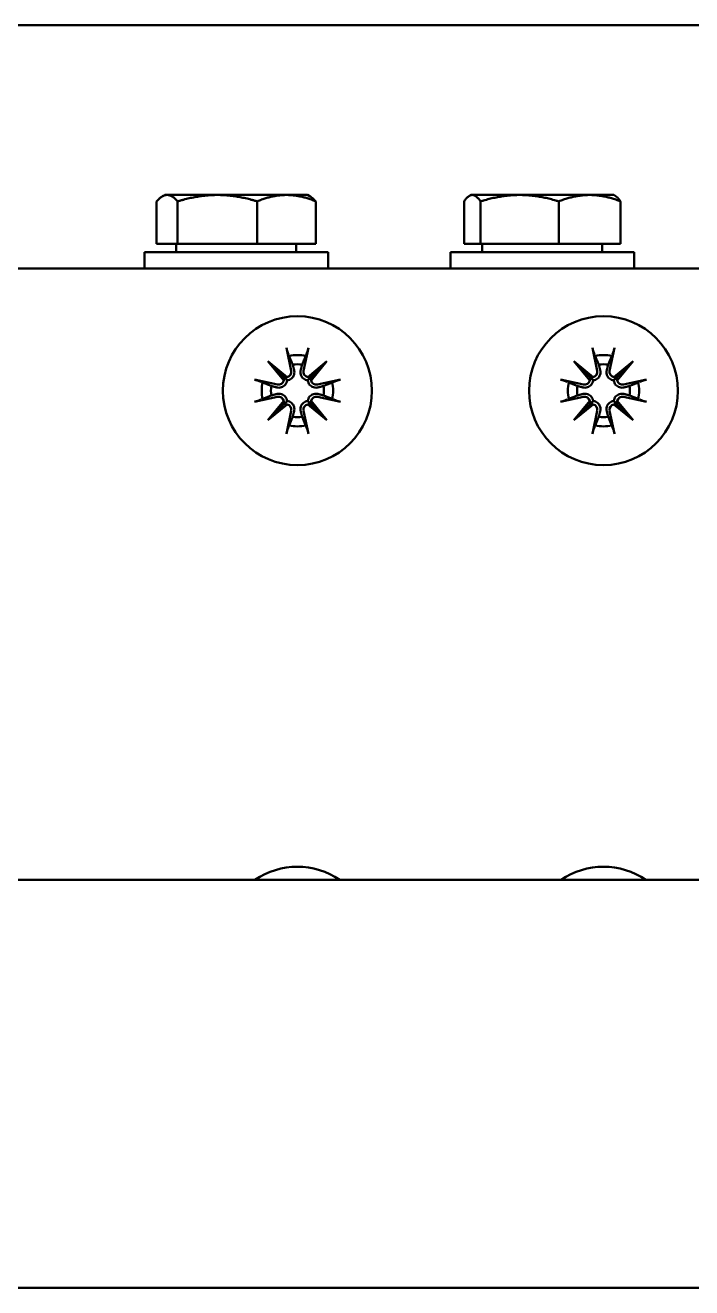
# Model space of a CAD drawing. Header units: millimetres. Extents: x 0 to 2625, y 0 to 1856.
# Drawn here: x 554.8 to 587.5, y 731.3 to 793.2 of the extents above; entities that cross this region are included whole.
import ezdxf

# ---------------------------------------------------------------- set-up
doc = ezdxf.new("R2010")
doc.units = ezdxf.units.MM
doc.header["$LTSCALE"] = 6.25
doc.layers.add('Visible (ISO)', color=7, linetype='Continuous', lineweight=50)

msp = doc.modelspace()

# ---------------------------------------------------------------- linework, layer by layer
at = {"layer": 'Visible (ISO)'}
for p, q in [((649.039, 793.212), (439.039, 793.212)), ((561.637, 784.888), (561.517, 784.819)), ((561.752, 784.888), (561.637, 784.888)), ((564.217, 784.888), (561.752, 784.888)), ((567.601, 784.888), (564.217, 784.888)), ((568.637, 784.888), (567.601, 784.888)), ((568.637, 784.888), (568.756, 784.819)), ((576.637, 784.888), (576.564, 784.846)), ((576.708, 784.888), (576.637, 784.888)), ((579.03, 784.888), (576.708, 784.888)), ((582.459, 784.888), (579.03, 784.888)), ((583.637, 784.888), (582.459, 784.888)), ((583.637, 784.888), (583.709, 784.846)), ((561.238, 782.488), (561.238, 784.575)), ((562.267, 782.488), (562.267, 784.575)), ((566.166, 782.488), (566.166, 784.575)), ((569.036, 782.488), (569.036, 784.575)), ((576.303, 782.488), (576.303, 784.575)), ((577.113, 782.488), (577.113, 784.575)), ((580.947, 782.488), (580.947, 784.575)), ((583.971, 782.488), (583.971, 784.575)), ((562.267, 782.488), (561.238, 782.488)), ((562.197, 782.488), (562.197, 782.088)), ((566.166, 782.488), (562.267, 782.488)), ((569.036, 782.488), (566.166, 782.488)), ((568.077, 782.488), (568.077, 782.088)), ((577.113, 782.488), (576.303, 782.488)), ((580.947, 782.488), (577.113, 782.488)), ((577.197, 782.488), (577.197, 782.088)), ((583.971, 782.488), (580.947, 782.488)), ((583.077, 782.488), (583.077, 782.088)), ((569.637, 782.088), (560.637, 782.088)), ((560.637, 782.088), (560.637, 781.288)), ((569.637, 782.088), (569.637, 781.288)), ((584.637, 782.088), (575.637, 782.088)), ((575.637, 782.088), (575.637, 781.288)), ((584.637, 782.088), (584.637, 781.288)), ((522.137, 781.288), (588.137, 781.288)), ((567.595, 777.397), (567.834, 776.267)), ((568.678, 777.397), (568.439, 776.267)), ((582.595, 777.397), (582.834, 776.267)), ((583.678, 777.397), (583.439, 776.267)), ((566.687, 776.737), (567.634, 775.959)), ((566.687, 776.737), (567.461, 775.963)), ((567.466, 775.79), (566.687, 776.737)), ((568.64, 775.959), (569.586, 776.737)), ((569.586, 776.737), (568.808, 775.79)), ((569.586, 776.737), (568.813, 775.963)), ((581.687, 776.737), (582.634, 775.959)), ((581.687, 776.737), (582.461, 775.963)), ((582.466, 775.79), (581.687, 776.737)), ((583.64, 775.959), (584.586, 776.737)), ((584.586, 776.737), (583.808, 775.79)), ((584.586, 776.737), (583.813, 775.963)), ((567.461, 775.963), (567.628, 775.797)), ((568.813, 775.963), (568.646, 775.797)), ((582.461, 775.963), (582.628, 775.797)), ((583.813, 775.963), (583.646, 775.797)), ((566.028, 775.829), (567.158, 775.59)), ((570.246, 775.829), (569.116, 775.59)), ((581.028, 775.829), (582.158, 775.59)), ((585.246, 775.829), (584.116, 775.59)), ((566.028, 774.746), (567.158, 774.985)), ((566.687, 773.838), (567.466, 774.785)), ((567.461, 774.612), (567.628, 774.779)), ((568.813, 774.612), (568.646, 774.779)), ((568.808, 774.785), (569.586, 773.838)), ((570.246, 774.746), (569.116, 774.985)), ((581.028, 774.746), (582.158, 774.985)), ((581.687, 773.838), (582.466, 774.785)), ((582.461, 774.612), (582.628, 774.779)), ((583.813, 774.612), (583.646, 774.779)), ((583.808, 774.785), (584.586, 773.838)), ((585.246, 774.746), (584.116, 774.985)), ((567.634, 774.617), (566.687, 773.838)), ((566.687, 773.838), (567.461, 774.612)), ((567.595, 773.179), (567.834, 774.308)), ((568.678, 773.179), (568.439, 774.308)), ((569.586, 773.838), (568.64, 774.617)), ((569.586, 773.838), (568.813, 774.612)), ((582.634, 774.617), (581.687, 773.838)), ((581.687, 773.838), (582.461, 774.612)), ((582.595, 773.179), (582.834, 774.308)), ((583.678, 773.179), (583.439, 774.308)), ((584.586, 773.838), (583.64, 774.617)), ((584.586, 773.838), (583.813, 774.612)), ((352.039, 751.288), (772.039, 751.288)), ((772.039, 731.288), (352.039, 731.288))]:
    msp.add_line(p, q, dxfattribs=at)
for centre in [(568.137, 775.288), (583.137, 775.288)]:
    msp.add_circle(centre, 3.65, dxfattribs=at)
for centre, radius, start, end in [((568.137, 775.288), 1.75, 76.2916, 103.7084), ((568.137, 775.288), 1.297, 79.77073, 100.22927), ((583.137, 775.288), 1.75, 76.2916, 103.7084), ((583.137, 775.288), 1.297, 79.77073, 100.22927), ((567.58, 776.213), 0.26, 282.1012, 11.93353), ((568.694, 776.213), 0.26, 168.06647, 257.8988), ((582.58, 776.213), 0.26, 282.1012, 11.93353), ((583.694, 776.213), 0.26, 168.06647, 257.8988), ((568.137, 775.288), 1.75, 166.2916, 193.7084), ((568.137, 775.288), 1.297, 169.77073, 190.22927), ((567.211, 775.845), 0.26, 258.06647, 347.8988), ((569.062, 775.845), 0.26, 192.1012, 281.93353), ((568.137, 775.288), 1.297, 349.77073, 10.22927), ((568.137, 775.288), 1.75, 346.2916, 13.7084), ((583.137, 775.288), 1.75, 166.2916, 193.7084), ((583.137, 775.288), 1.297, 169.77073, 190.22927), ((582.211, 775.845), 0.26, 258.06647, 347.8988), ((584.062, 775.845), 0.26, 192.1012, 281.93353), ((583.137, 775.288), 1.297, 349.77073, 10.22927), ((583.137, 775.288), 1.75, 346.2916, 13.7084), ((567.211, 774.73), 0.26, 12.1012, 101.93353), ((569.062, 774.73), 0.26, 78.06647, 167.8988), ((582.211, 774.73), 0.26, 12.1012, 101.93353), ((584.062, 774.73), 0.26, 78.06647, 167.8988), ((567.58, 774.362), 0.26, 348.06647, 77.8988), ((568.694, 774.362), 0.26, 102.1012, 191.93353), ((582.58, 774.362), 0.26, 348.06647, 77.8988), ((583.694, 774.362), 0.26, 102.1012, 191.93353), ((568.137, 775.288), 1.75, 256.2916, 283.7084), ((568.137, 775.288), 1.297, 259.77073, 280.22927), ((583.137, 775.288), 1.75, 256.2916, 283.7084), ((583.137, 775.288), 1.297, 259.77073, 280.22927), ((568.137, 748.288), 3.65, 55.27724, 124.72276), ((583.137, 748.288), 3.65, 55.27724, 124.72276)]:
    msp.add_arc(centre, radius, start, end, dxfattribs=at)
for centre, major_axis, start_param, end_param in [((567.556, 776.185), (0.153, 0.186), 3.427323, 4.166138), ((567.24, 775.868), (0.186, 0.153), 5.25864, 5.997455), ((568.717, 776.185), (0.153, -0.186), 5.25864, 5.997455), ((569.034, 775.868), (0.186, -0.153), 3.427323, 4.166138), ((582.556, 776.185), (0.153, 0.186), 3.427323, 4.166138), ((582.24, 775.868), (0.186, 0.153), 5.25864, 5.997455), ((583.717, 776.185), (0.153, -0.186), 5.25864, 5.997455), ((584.034, 775.868), (0.186, -0.153), 3.427323, 4.166138), ((567.24, 774.707), (-0.186, 0.153), 3.427323, 4.166138), ((569.034, 774.707), (-0.186, -0.153), 5.25864, 5.997455), ((582.24, 774.707), (-0.186, 0.153), 3.427323, 4.166138), ((584.034, 774.707), (-0.186, -0.153), 5.25864, 5.997455), ((567.556, 774.39), (-0.153, 0.186), 5.25864, 5.997455), ((568.717, 774.39), (-0.153, -0.186), 3.427323, 4.166138), ((582.556, 774.39), (-0.153, 0.186), 5.25864, 5.997455), ((583.717, 774.39), (-0.153, -0.186), 3.427323, 4.166138)]:
    msp.add_ellipse(centre, major_axis=major_axis, ratio=0.988452, start_param=start_param, end_param=end_param, dxfattribs=at)
for points, weights in [([(561.752, 784.888), (561.513, 784.888), (561.238, 784.575)], [1, 1.0379548493, 1]), ([(562.267, 784.575), (561.991, 784.888), (561.752, 784.888)], [1, 1.0379548493, 1]), ([(564.217, 784.888), (563.312, 784.888), (562.267, 784.575)], [1, 1.0379548493, 1]), ([(566.166, 784.575), (565.122, 784.888), (564.217, 784.888)], [1, 1.0379548493, 1]), ([(567.601, 784.888), (566.935, 784.888), (566.166, 784.575)], [1, 1.0379548493, 1]), ([(569.036, 784.575), (568.267, 784.888), (567.601, 784.888)], [1, 1.0379548493, 1]), ([(568.756, 784.819), (568.888, 784.742), (569.036, 784.575)], [1.01892619809, 1.01996340037, 1]), ([(576.708, 784.888), (576.52, 784.888), (576.303, 784.575)], [1, 1.0379548493, 1]), ([(577.113, 784.575), (576.896, 784.888), (576.708, 784.888)], [1, 1.0379548493, 1]), ([(579.03, 784.888), (578.14, 784.888), (577.113, 784.575)], [1, 1.0379548493, 1]), ([(580.947, 784.575), (579.92, 784.888), (579.03, 784.888)], [1, 1.0379548493, 1]), ([(582.459, 784.888), (581.757, 784.888), (580.947, 784.575)], [1, 1.0379548493, 1]), ([(583.971, 784.575), (583.161, 784.888), (582.459, 784.888)], [1, 1.0379548493, 1]), ([(583.709, 784.846), (583.832, 784.775), (583.971, 784.575)], [1.01767768689, 1.02394387966, 1]), ([(567.643, 777.219), (567.676, 777.137), (567.706, 777.062)], [1.00292654222, 1.00721437006, 1.00963225371]), ([(568.567, 777.062), (568.597, 777.137), (568.63, 777.219)], [1.00963225371, 1.00721437006, 1.00292654222]), ([(582.643, 777.219), (582.676, 777.137), (582.706, 777.062)], [1.00292654222, 1.00721437006, 1.00963225371]), ([(583.567, 777.062), (583.597, 777.137), (583.63, 777.219)], [1.00963225371, 1.00721437006, 1.00292654222]), ([(567.735, 776.991), (567.833, 776.747), (567.907, 776.564)], [1.0115344029, 1.01671079441, 1]), ([(567.907, 776.564), (567.945, 776.415), (567.976, 776.297)], [1, 1.12336464918, 1.24422028802]), ([(568.298, 776.297), (568.328, 776.415), (568.367, 776.564)], [1.24422028802, 1.12336464918, 1]), ([(568.367, 776.564), (568.44, 776.747), (568.539, 776.991)], [1, 1.01671079441, 1.0115344029]), ([(582.735, 776.991), (582.833, 776.747), (582.907, 776.564)], [1.0115344029, 1.01671079441, 1]), ([(582.907, 776.564), (582.945, 776.415), (582.976, 776.297)], [1, 1.12336464918, 1.24422028802]), ([(583.298, 776.297), (583.328, 776.415), (583.367, 776.564)], [1.24422028802, 1.12336464918, 1]), ([(583.367, 776.564), (583.44, 776.747), (583.539, 776.991)], [1, 1.01671079441, 1.0115344029]), ([(566.363, 775.718), (566.288, 775.748), (566.206, 775.781)], [1.00963225371, 1.00721437006, 1.00292654222]), ([(566.861, 775.518), (566.678, 775.591), (566.434, 775.689)], [1, 1.01671079445, 1.01153440287]), ([(567.128, 775.448), (567.01, 775.479), (566.861, 775.518)], [1.24422028802, 1.12336464918, 1]), ([(569.413, 775.518), (569.264, 775.479), (569.146, 775.448)], [1, 1.12336464918, 1.24422028802]), ([(569.84, 775.689), (569.596, 775.591), (569.413, 775.518)], [1.01153440287, 1.01671079445, 1]), ([(570.068, 775.781), (569.986, 775.748), (569.911, 775.718)], [1.00292654222, 1.00721437006, 1.00963225371]), ([(581.363, 775.718), (581.288, 775.748), (581.206, 775.781)], [1.00963225371, 1.00721437006, 1.00292654222]), ([(581.861, 775.518), (581.678, 775.591), (581.434, 775.689)], [1, 1.01671079445, 1.01153440287]), ([(582.128, 775.448), (582.01, 775.479), (581.861, 775.518)], [1.24422028802, 1.12336464918, 1]), ([(584.413, 775.518), (584.264, 775.479), (584.146, 775.448)], [1, 1.12336464918, 1.24422028802]), ([(584.84, 775.689), (584.596, 775.591), (584.413, 775.518)], [1.01153440287, 1.01671079445, 1]), ([(585.068, 775.781), (584.986, 775.748), (584.911, 775.718)], [1.00292654222, 1.00721437006, 1.00963225371]), ([(566.206, 774.794), (566.288, 774.827), (566.363, 774.857)], [1.00292654222, 1.00721437006, 1.00963225371]), ([(566.434, 774.886), (566.678, 774.984), (566.861, 775.057)], [1.01153440286, 1.01671079448, 1]), ([(566.861, 775.057), (567.01, 775.096), (567.128, 775.127)], [1, 1.12336464918, 1.24422028802]), ([(569.146, 775.127), (569.264, 775.096), (569.413, 775.057)], [1.24422028802, 1.12336464918, 1]), ([(569.413, 775.057), (569.596, 774.984), (569.84, 774.886)], [1, 1.01671079448, 1.01153440286]), ([(569.911, 774.857), (569.986, 774.827), (570.068, 774.794)], [1.00963225371, 1.00721437006, 1.00292654222]), ([(581.206, 774.794), (581.288, 774.827), (581.363, 774.857)], [1.00292654222, 1.00721437006, 1.00963225371]), ([(581.434, 774.886), (581.678, 774.984), (581.861, 775.057)], [1.01153440286, 1.01671079448, 1]), ([(581.861, 775.057), (582.01, 775.096), (582.128, 775.127)], [1, 1.12336464918, 1.24422028802]), ([(584.146, 775.127), (584.264, 775.096), (584.413, 775.057)], [1.24422028802, 1.12336464918, 1]), ([(584.413, 775.057), (584.596, 774.984), (584.84, 774.886)], [1, 1.01671079448, 1.01153440286]), ([(584.911, 774.857), (584.986, 774.827), (585.068, 774.794)], [1.00963225371, 1.00721437006, 1.00292654222]), ([(567.976, 774.278), (567.945, 774.161), (567.907, 774.011)], [1.24422028802, 1.12336464918, 1]), ([(568.367, 774.011), (568.328, 774.161), (568.298, 774.278)], [1, 1.12336464918, 1.24422028802]), ([(582.976, 774.278), (582.945, 774.161), (582.907, 774.011)], [1.24422028802, 1.12336464918, 1]), ([(583.367, 774.011), (583.328, 774.161), (583.298, 774.278)], [1, 1.12336464918, 1.24422028802]), ([(567.706, 773.513), (567.676, 773.438), (567.643, 773.357)], [1.00963225372, 1.00721437006, 1.00292654222]), ([(567.907, 774.011), (567.833, 773.829), (567.735, 773.584)], [1, 1.01671079453, 1.01153440283]), ([(568.539, 773.584), (568.44, 773.829), (568.367, 774.011)], [1.01153440283, 1.01671079453, 1]), ([(568.63, 773.357), (568.597, 773.438), (568.567, 773.513)], [1.00292654222, 1.00721437006, 1.00963225371]), ([(582.706, 773.513), (582.676, 773.438), (582.643, 773.357)], [1.00963225372, 1.00721437006, 1.00292654222]), ([(582.907, 774.011), (582.833, 773.829), (582.735, 773.584)], [1, 1.01671079453, 1.01153440283]), ([(583.539, 773.584), (583.44, 773.829), (583.367, 774.011)], [1.01153440283, 1.01671079453, 1]), ([(583.63, 773.357), (583.597, 773.438), (583.567, 773.513)], [1.00292654222, 1.00721437006, 1.00963225371])]:
    msp.add_rational_spline(points, weights, degree=2, dxfattribs=at)
for points, knots in [([(567.643, 777.219), (567.64, 777.228), (567.635, 777.241), (567.625, 777.273), (567.619, 777.297), (567.607, 777.343), (567.601, 777.372), (567.595, 777.397)], [0.07019749, 0.07019749, 0.07019749, 0.07019749, 0.07644591, 0.07644591, 0.08406722, 0.08406722, 0.09169213, 0.09169213, 0.09169213, 0.09169213]), ([(568.678, 777.397), (568.673, 777.372), (568.666, 777.343), (568.655, 777.297), (568.648, 777.273), (568.639, 777.241), (568.634, 777.228), (568.63, 777.219)], [0.03061008, 0.03061008, 0.03061008, 0.03061008, 0.03823499, 0.03823499, 0.0458563, 0.0458563, 0.05210472, 0.05210472, 0.05210472, 0.05210472]), ([(582.643, 777.219), (582.64, 777.228), (582.635, 777.241), (582.625, 777.273), (582.619, 777.297), (582.607, 777.343), (582.601, 777.372), (582.595, 777.397)], [0.07019749, 0.07019749, 0.07019749, 0.07019749, 0.07644591, 0.07644591, 0.08406722, 0.08406722, 0.09169213, 0.09169213, 0.09169213, 0.09169213]), ([(583.678, 777.397), (583.673, 777.372), (583.666, 777.343), (583.655, 777.297), (583.648, 777.273), (583.639, 777.241), (583.634, 777.228), (583.63, 777.219)], [0.03061008, 0.03061008, 0.03061008, 0.03061008, 0.03823499, 0.03823499, 0.0458563, 0.0458563, 0.05210472, 0.05210472, 0.05210472, 0.05210472]), ([(567.976, 776.297), (567.979, 776.284), (567.982, 776.271), (567.99, 776.22), (567.991, 776.177), (567.979, 776.094), (567.966, 776.053), (567.933, 775.986), (567.912, 775.954), (567.86, 775.896), (567.829, 775.871), (567.765, 775.832), (567.728, 775.817), (567.67, 775.802), (567.649, 775.798), (567.628, 775.797)], [0.15793693, 0.15793693, 0.15793693, 0.15793693, 0.16242986, 0.16242986, 0.17549524, 0.17549524, 0.18856062, 0.18856062, 0.1997376, 0.1997376, 0.21091458, 0.21091458, 0.22209156, 0.22209156, 0.22833277, 0.22833277, 0.22833277, 0.22833277]), ([(568.646, 775.797), (568.625, 775.798), (568.604, 775.802), (568.545, 775.817), (568.508, 775.832), (568.444, 775.871), (568.413, 775.896), (568.361, 775.954), (568.34, 775.986), (568.308, 776.053), (568.295, 776.094), (568.283, 776.177), (568.283, 776.22), (568.289, 776.258), (568.292, 776.271), (568.294, 776.284), (568.298, 776.297)], [-0.06590291, -0.06590291, -0.06590291, -0.06590291, -0.0596617, -0.0596617, -0.04848472, -0.04848472, -0.03730774, -0.03730774, -0.02613076, -0.02613076, -0.01306538, -0.01306538, 0, 0, 0, 0.00449293, 0.00449293, 0.00449293, 0.00449293]), ([(582.976, 776.297), (582.979, 776.284), (582.982, 776.271), (582.99, 776.22), (582.991, 776.177), (582.979, 776.094), (582.966, 776.053), (582.933, 775.986), (582.912, 775.954), (582.86, 775.896), (582.829, 775.871), (582.765, 775.832), (582.728, 775.817), (582.67, 775.802), (582.649, 775.798), (582.628, 775.797)], [0.15793693, 0.15793693, 0.15793693, 0.15793693, 0.16242986, 0.16242986, 0.17549524, 0.17549524, 0.18856062, 0.18856062, 0.1997376, 0.1997376, 0.21091458, 0.21091458, 0.22209156, 0.22209156, 0.22833277, 0.22833277, 0.22833277, 0.22833277]), ([(583.646, 775.797), (583.625, 775.798), (583.604, 775.802), (583.545, 775.817), (583.508, 775.832), (583.444, 775.871), (583.413, 775.896), (583.361, 775.954), (583.34, 775.986), (583.308, 776.053), (583.295, 776.094), (583.283, 776.177), (583.283, 776.22), (583.289, 776.258), (583.292, 776.271), (583.294, 776.284), (583.298, 776.297)], [-0.06590291, -0.06590291, -0.06590291, -0.06590291, -0.0596617, -0.0596617, -0.04848472, -0.04848472, -0.03730774, -0.03730774, -0.02613076, -0.02613076, -0.01306538, -0.01306538, 0, 0, 0, 0.00449293, 0.00449293, 0.00449293, 0.00449293]), ([(566.028, 775.829), (566.053, 775.824), (566.082, 775.817), (566.127, 775.806), (566.152, 775.799), (566.183, 775.789), (566.196, 775.785), (566.206, 775.781)], [0.03061008, 0.03061008, 0.03061008, 0.03061008, 0.03823499, 0.03823499, 0.0458563, 0.0458563, 0.05210472, 0.05210472, 0.05210472, 0.05210472]), ([(567.628, 775.797), (567.626, 775.776), (567.623, 775.755), (567.608, 775.696), (567.592, 775.659), (567.554, 775.595), (567.528, 775.564), (567.471, 775.512), (567.439, 775.491), (567.371, 775.458), (567.33, 775.446), (567.247, 775.433), (567.205, 775.434), (567.167, 775.44), (567.154, 775.442), (567.141, 775.445), (567.128, 775.448)], [-0.06590291, -0.06590291, -0.06590291, -0.06590291, -0.0596617, -0.0596617, -0.04848472, -0.04848472, -0.03730774, -0.03730774, -0.02613076, -0.02613076, -0.01306538, -0.01306538, 0, 0, 0, 0.00449293, 0.00449293, 0.00449293, 0.00449293]), ([(569.146, 775.448), (569.133, 775.445), (569.12, 775.442), (569.069, 775.434), (569.027, 775.433), (568.944, 775.446), (568.903, 775.458), (568.835, 775.491), (568.803, 775.512), (568.745, 775.564), (568.72, 775.595), (568.681, 775.659), (568.666, 775.696), (568.651, 775.755), (568.648, 775.776), (568.646, 775.797)], [0.15793693, 0.15793693, 0.15793693, 0.15793693, 0.16242986, 0.16242986, 0.17549524, 0.17549524, 0.18856062, 0.18856062, 0.1997376, 0.1997376, 0.21091458, 0.21091458, 0.22209156, 0.22209156, 0.22833277, 0.22833277, 0.22833277, 0.22833277]), ([(570.068, 775.781), (570.077, 775.785), (570.091, 775.789), (570.122, 775.799), (570.146, 775.806), (570.192, 775.817), (570.221, 775.824), (570.246, 775.829)], [0.07019749, 0.07019749, 0.07019749, 0.07019749, 0.07644591, 0.07644591, 0.08406722, 0.08406722, 0.09169213, 0.09169213, 0.09169213, 0.09169213]), ([(581.028, 775.829), (581.053, 775.824), (581.082, 775.817), (581.127, 775.806), (581.152, 775.799), (581.183, 775.789), (581.196, 775.785), (581.206, 775.781)], [0.03061008, 0.03061008, 0.03061008, 0.03061008, 0.03823499, 0.03823499, 0.0458563, 0.0458563, 0.05210472, 0.05210472, 0.05210472, 0.05210472]), ([(582.628, 775.797), (582.626, 775.776), (582.623, 775.755), (582.608, 775.696), (582.592, 775.659), (582.554, 775.595), (582.528, 775.564), (582.471, 775.512), (582.439, 775.491), (582.371, 775.458), (582.33, 775.446), (582.247, 775.433), (582.205, 775.434), (582.167, 775.44), (582.154, 775.442), (582.141, 775.445), (582.128, 775.448)], [-0.06590291, -0.06590291, -0.06590291, -0.06590291, -0.0596617, -0.0596617, -0.04848472, -0.04848472, -0.03730774, -0.03730774, -0.02613076, -0.02613076, -0.01306538, -0.01306538, 0, 0, 0, 0.00449293, 0.00449293, 0.00449293, 0.00449293]), ([(584.146, 775.448), (584.133, 775.445), (584.12, 775.442), (584.069, 775.434), (584.027, 775.433), (583.944, 775.446), (583.903, 775.458), (583.835, 775.491), (583.803, 775.512), (583.745, 775.564), (583.72, 775.595), (583.681, 775.659), (583.666, 775.696), (583.651, 775.755), (583.648, 775.776), (583.646, 775.797)], [0.15793693, 0.15793693, 0.15793693, 0.15793693, 0.16242986, 0.16242986, 0.17549524, 0.17549524, 0.18856062, 0.18856062, 0.1997376, 0.1997376, 0.21091458, 0.21091458, 0.22209156, 0.22209156, 0.22833277, 0.22833277, 0.22833277, 0.22833277]), ([(585.068, 775.781), (585.077, 775.785), (585.091, 775.789), (585.122, 775.799), (585.146, 775.806), (585.192, 775.817), (585.221, 775.824), (585.246, 775.829)], [0.07019749, 0.07019749, 0.07019749, 0.07019749, 0.07644591, 0.07644591, 0.08406722, 0.08406722, 0.09169213, 0.09169213, 0.09169213, 0.09169213]), ([(566.206, 774.794), (566.196, 774.79), (566.183, 774.786), (566.152, 774.776), (566.127, 774.77), (566.082, 774.758), (566.053, 774.751), (566.028, 774.746)], [0.07019749, 0.07019749, 0.07019749, 0.07019749, 0.07644591, 0.07644591, 0.08406722, 0.08406722, 0.09169213, 0.09169213, 0.09169213, 0.09169213]), ([(567.128, 775.127), (567.141, 775.13), (567.154, 775.133), (567.205, 775.141), (567.247, 775.142), (567.33, 775.13), (567.371, 775.117), (567.439, 775.084), (567.471, 775.063), (567.528, 775.011), (567.554, 774.98), (567.592, 774.916), (567.608, 774.879), (567.623, 774.821), (567.626, 774.799), (567.628, 774.779)], [0.15793693, 0.15793693, 0.15793693, 0.15793693, 0.16242986, 0.16242986, 0.17549524, 0.17549524, 0.18856062, 0.18856062, 0.1997376, 0.1997376, 0.21091458, 0.21091458, 0.22209156, 0.22209156, 0.22833277, 0.22833277, 0.22833277, 0.22833277]), ([(567.628, 774.779), (567.649, 774.777), (567.67, 774.773), (567.728, 774.759), (567.765, 774.743), (567.829, 774.705), (567.86, 774.679), (567.912, 774.622), (567.933, 774.589), (567.966, 774.522), (567.979, 774.481), (567.991, 774.398), (567.99, 774.356), (567.984, 774.318), (567.982, 774.305), (567.979, 774.291), (567.976, 774.278)], [-0.06590291, -0.06590291, -0.06590291, -0.06590291, -0.0596617, -0.0596617, -0.04848472, -0.04848472, -0.03730774, -0.03730774, -0.02613076, -0.02613076, -0.01306538, -0.01306538, 0, 0, 0, 0.00449293, 0.00449293, 0.00449293, 0.00449293]), ([(568.298, 774.278), (568.294, 774.291), (568.292, 774.305), (568.283, 774.356), (568.283, 774.398), (568.295, 774.481), (568.308, 774.522), (568.34, 774.589), (568.361, 774.622), (568.413, 774.679), (568.444, 774.705), (568.508, 774.743), (568.545, 774.759), (568.604, 774.773), (568.625, 774.777), (568.646, 774.779)], [0.15793693, 0.15793693, 0.15793693, 0.15793693, 0.16242986, 0.16242986, 0.17549524, 0.17549524, 0.18856062, 0.18856062, 0.1997376, 0.1997376, 0.21091458, 0.21091458, 0.22209156, 0.22209156, 0.22833277, 0.22833277, 0.22833277, 0.22833277]), ([(568.646, 774.779), (568.648, 774.799), (568.651, 774.821), (568.666, 774.879), (568.681, 774.916), (568.72, 774.98), (568.745, 775.011), (568.803, 775.063), (568.835, 775.084), (568.903, 775.117), (568.944, 775.13), (569.027, 775.142), (569.069, 775.141), (569.107, 775.135), (569.12, 775.133), (569.133, 775.13), (569.146, 775.127)], [-0.06590291, -0.06590291, -0.06590291, -0.06590291, -0.0596617, -0.0596617, -0.04848472, -0.04848472, -0.03730774, -0.03730774, -0.02613076, -0.02613076, -0.01306538, -0.01306538, 0, 0, 0, 0.00449293, 0.00449293, 0.00449293, 0.00449293]), ([(570.246, 774.746), (570.221, 774.751), (570.192, 774.758), (570.146, 774.77), (570.122, 774.776), (570.091, 774.786), (570.077, 774.79), (570.068, 774.794)], [0.03061008, 0.03061008, 0.03061008, 0.03061008, 0.03823499, 0.03823499, 0.0458563, 0.0458563, 0.05210472, 0.05210472, 0.05210472, 0.05210472]), ([(581.206, 774.794), (581.196, 774.79), (581.183, 774.786), (581.152, 774.776), (581.127, 774.77), (581.082, 774.758), (581.053, 774.751), (581.028, 774.746)], [0.07019749, 0.07019749, 0.07019749, 0.07019749, 0.07644591, 0.07644591, 0.08406722, 0.08406722, 0.09169213, 0.09169213, 0.09169213, 0.09169213]), ([(582.128, 775.127), (582.141, 775.13), (582.154, 775.133), (582.205, 775.141), (582.247, 775.142), (582.33, 775.13), (582.371, 775.117), (582.439, 775.084), (582.471, 775.063), (582.528, 775.011), (582.554, 774.98), (582.592, 774.916), (582.608, 774.879), (582.623, 774.821), (582.626, 774.799), (582.628, 774.779)], [0.15793693, 0.15793693, 0.15793693, 0.15793693, 0.16242986, 0.16242986, 0.17549524, 0.17549524, 0.18856062, 0.18856062, 0.1997376, 0.1997376, 0.21091458, 0.21091458, 0.22209156, 0.22209156, 0.22833277, 0.22833277, 0.22833277, 0.22833277]), ([(582.628, 774.779), (582.649, 774.777), (582.67, 774.773), (582.728, 774.759), (582.765, 774.743), (582.829, 774.705), (582.86, 774.679), (582.912, 774.622), (582.933, 774.589), (582.966, 774.522), (582.979, 774.481), (582.991, 774.398), (582.99, 774.356), (582.984, 774.318), (582.982, 774.305), (582.979, 774.291), (582.976, 774.278)], [-0.06590291, -0.06590291, -0.06590291, -0.06590291, -0.0596617, -0.0596617, -0.04848472, -0.04848472, -0.03730774, -0.03730774, -0.02613076, -0.02613076, -0.01306538, -0.01306538, 0, 0, 0, 0.00449293, 0.00449293, 0.00449293, 0.00449293]), ([(583.298, 774.278), (583.294, 774.291), (583.292, 774.305), (583.283, 774.356), (583.283, 774.398), (583.295, 774.481), (583.308, 774.522), (583.34, 774.589), (583.361, 774.622), (583.413, 774.679), (583.444, 774.705), (583.508, 774.743), (583.545, 774.759), (583.604, 774.773), (583.625, 774.777), (583.646, 774.779)], [0.15793693, 0.15793693, 0.15793693, 0.15793693, 0.16242986, 0.16242986, 0.17549524, 0.17549524, 0.18856062, 0.18856062, 0.1997376, 0.1997376, 0.21091458, 0.21091458, 0.22209156, 0.22209156, 0.22833277, 0.22833277, 0.22833277, 0.22833277]), ([(583.646, 774.779), (583.648, 774.799), (583.651, 774.821), (583.666, 774.879), (583.681, 774.916), (583.72, 774.98), (583.745, 775.011), (583.803, 775.063), (583.835, 775.084), (583.903, 775.117), (583.944, 775.13), (584.027, 775.142), (584.069, 775.141), (584.107, 775.135), (584.12, 775.133), (584.133, 775.13), (584.146, 775.127)], [-0.06590291, -0.06590291, -0.06590291, -0.06590291, -0.0596617, -0.0596617, -0.04848472, -0.04848472, -0.03730774, -0.03730774, -0.02613076, -0.02613076, -0.01306538, -0.01306538, 0, 0, 0, 0.00449293, 0.00449293, 0.00449293, 0.00449293]), ([(585.246, 774.746), (585.221, 774.751), (585.192, 774.758), (585.146, 774.77), (585.122, 774.776), (585.091, 774.786), (585.077, 774.79), (585.068, 774.794)], [0.03061008, 0.03061008, 0.03061008, 0.03061008, 0.03823499, 0.03823499, 0.0458563, 0.0458563, 0.05210472, 0.05210472, 0.05210472, 0.05210472]), ([(567.595, 773.179), (567.601, 773.203), (567.607, 773.233), (567.619, 773.278), (567.625, 773.303), (567.635, 773.334), (567.64, 773.347), (567.643, 773.357)], [0.03061008, 0.03061008, 0.03061008, 0.03061008, 0.03823499, 0.03823499, 0.0458563, 0.0458563, 0.05210472, 0.05210472, 0.05210472, 0.05210472]), ([(568.63, 773.357), (568.634, 773.347), (568.639, 773.334), (568.648, 773.303), (568.655, 773.278), (568.666, 773.233), (568.673, 773.203), (568.678, 773.179)], [0.07019749, 0.07019749, 0.07019749, 0.07019749, 0.07644591, 0.07644591, 0.08406722, 0.08406722, 0.09169213, 0.09169213, 0.09169213, 0.09169213]), ([(582.595, 773.179), (582.601, 773.203), (582.607, 773.233), (582.619, 773.278), (582.625, 773.303), (582.635, 773.334), (582.64, 773.347), (582.643, 773.357)], [0.03061008, 0.03061008, 0.03061008, 0.03061008, 0.03823499, 0.03823499, 0.0458563, 0.0458563, 0.05210472, 0.05210472, 0.05210472, 0.05210472]), ([(583.63, 773.357), (583.634, 773.347), (583.639, 773.334), (583.648, 773.303), (583.655, 773.278), (583.666, 773.233), (583.673, 773.203), (583.678, 773.179)], [0.07019749, 0.07019749, 0.07019749, 0.07019749, 0.07644591, 0.07644591, 0.08406722, 0.08406722, 0.09169213, 0.09169213, 0.09169213, 0.09169213])]:
    msp.add_open_spline(points, degree=3, knots=knots, dxfattribs=at)

doc.saveas('drawing.dxf')
